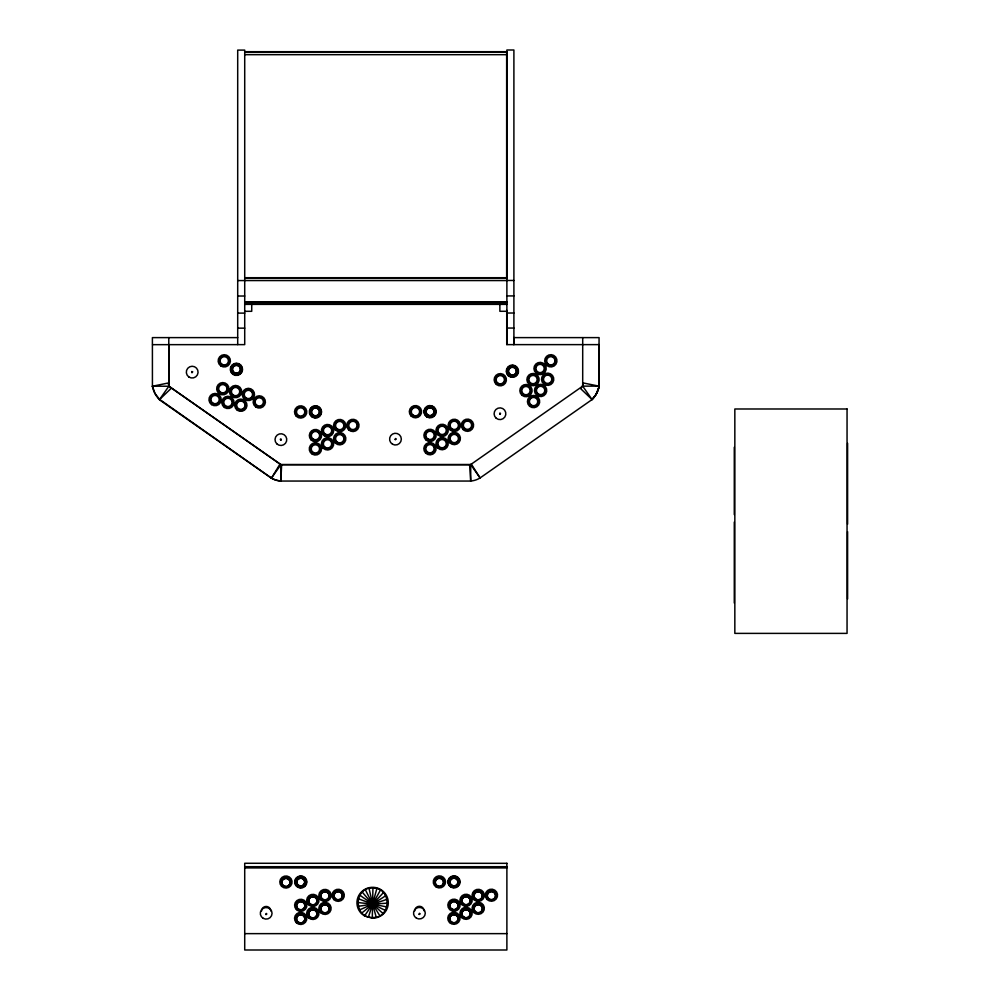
<?xml version="1.0" encoding="UTF-8"?>
<svg xmlns="http://www.w3.org/2000/svg" width="1000" height="1000" viewBox="0 0 1000 1000"><rect width="100%" height="100%" fill="white"/><g stroke="black" fill="none" stroke-linecap="round" stroke-linejoin="round"><path stroke-width="1.5" d="M372.938 888.012L372.3 917.475C353.1 917.9 353.787 886.762 372.938 888.012C392.15 887.588 391.45 918.725 372.3 917.475M271.737 477.65L271.438 478.175A21 21 0 0 0 280.85 481.05L281.637 464.762A4.7 4.7 0 0 1 279.875 464.225L271.438 478.175L159.45 399.762M591.512 399.087L591.95 399.513A25 25 0 0 0 598.9 387.5L599.175 344.625L506.725 344.625L506.725 310.325M280.725 440.25C279.45 437.075 281.762 442.262 281.062 438.988M395.3 439.738C397.975 437.675 393.4 440.887 395.637 438.475M266 914.663C268.65 912.625 264.113 915.7 266.35 913.413M419.225 914.513C421.912 912.5 417.325 915.638 419.575 913.263M237.7 337.612L152.4 337.612L152.425 386.25A25 25 0 0 0 159.45 399.625L168.837 386.25L280.875 464.7L470.712 464.688L470.712 481.05L280.887 481.05L280.887 464.688L271.438 478.062A21 21 0 0 0 280.9 480.887M470.625 481.05A21.05 21.05 0 0 0 480.062 477.962L592.087 399.55L596 394.513L598.8 387.4L599.075 337.612L513.737 337.612L513.787 344.625M592.087 399.562L592.975 398.638A25 25 0 0 0 599.075 386.163L583.35 382.987L583.175 383.837A8.963 8.963 0 0 1 581.075 387.863L580.475 388.488L592.087 399.562L582.7 386.15L582.7 337.612M159.45 399.625L171.025 388.512L170.425 387.887A8.963 8.963 0 0 1 168.312 383.875L168.137 383.025L152.425 386.25L155 393.438L159.637 399.525M158.537 398.65L271.488 478.1M191.688 372.55C192.25 369.237 191.55 374.762 192.7 371.712M168.9 344.625L168.9 386.15L280.887 464.562L470.712 464.562L582.7 386.15L598.587 386.112M499.75 413.125C499.3 416.388 501.213 411.125 500.2 414.35M152.85 387.463L152.425 386.25M152.562 386.163L168.787 386.25L168.787 337.612M244.9 51.688L506.65 51.688L506.65 277.712L244.9 277.712M244.85 52.337L506.65 52.175M244.85 54.675L506.65 54.675M244.713 278.337L506.887 278.337M506.887 280.462L513.9 280.462M237.7 280.562L506.887 280.562M237.7 296.025L244.713 296.025M506.887 295.925L513.9 295.925M244.713 301.75L506.887 301.875M244.713 302.25L506.887 302.25M244.713 302.838L506.887 302.838M244.713 304.363L506.887 304.363M244.713 311.312L251.725 311.312L251.725 303.663M506.887 311.288L499.875 311.288L499.875 303.637M237.7 313.113L244.713 313.113M506.887 313.012L513.9 313.012M237.7 328.15L244.713 328.15M506.887 328.05L513.9 328.05M152.562 344.663L244.713 344.625L244.713 50.1L237.7 50.1L237.7 344.625M244.713 866.7L506.887 866.7M244.713 867.913L506.887 867.913M244.713 933.637L506.887 933.637M470.712 464.562L480.1 477.962M479.738 477.425L471.362 464.2A4.7 4.7 0 0 1 469.613 464.775L470.65 480.438M847.6 443.237L847.6 524.2M847.6 531.65L847.6 599M734.287 447.262L734.287 514.612M734.287 522.062L734.287 603.025M513.9 344.538L513.9 50L506.887 50L506.887 344.538M376.8 888.6A23.912 1.163 -74 0 1 368.438 916.888M380.375 890.138A23.912 2.15 -59.2 0 1 364.862 915.337M383.425 892.55A23.912 2.988 -44.2 0 1 361.825 912.938M385.737 895.65A23.912 3.625 -29.1 0 1 359.513 909.837M387.15 899.237A23.912 4.025 -14 0 1 358.088 906.25M387.575 903.062A23.912 4.138 1.2 0 1 357.663 902.425M386.987 906.862A23.912 3.975 16.5 0 1 358.263 898.625M385.412 910.387A23.912 3.538 31.6 0 1 359.825 895.1M382.975 913.388A23.912 2.862 46.7 0 1 362.275 892.1M379.825 915.662A23.912 1.988 61.6 0 1 365.425 889.825M376.188 917.05A23.912 0.988 76.4 0 1 369.062 888.438M476.138 912.138A4.175 4.1 0 0 1 475.825 905.238A4.175 4.1 0 0 1 482.325 907.875A4.175 4.1 0 0 1 477.137 912.55M476.125 899.2A4.175 4.1 0 0 1 475.812 892.288A4.175 4.1 0 0 1 482.312 894.938A4.175 4.1 0 0 1 477.125 899.6M414.812 910.812A4.588 4.513 0 0 1 419.4 906.3A4.588 4.513 0 0 1 423.988 910.812M454.988 922.562A4.175 4.1 0 0 1 449.8 917.887A4.175 4.1 0 0 1 456.3 915.238A4.175 4.1 0 0 1 455.988 922.15M285.938 886.413A4.175 4.1 0 0 1 282.162 880.575A4.175 4.1 0 0 1 289.137 879.675A4.175 4.1 0 0 1 287.013 886.275M313.9 917.7A4.175 4.1 0 0 1 308.712 913.025A4.175 4.1 0 0 1 315.212 910.375A4.175 4.1 0 0 1 314.9 917.288M336.1 899.15A4.175 4.1 0 0 1 335.8 892.225A4.175 4.1 0 0 1 342.287 894.875A4.175 4.1 0 0 1 337.113 899.55M301.825 909.575A4.175 4.1 0 0 1 296.637 904.887A4.175 4.1 0 0 1 303.137 902.237A4.175 4.1 0 0 1 302.825 909.163M301.762 922.688A4.175 4.1 0 0 1 296.575 918A4.175 4.1 0 0 1 303.075 915.35A4.175 4.1 0 0 1 302.762 922.275M261.588 910.962A4.588 4.513 0 0 1 266.175 906.45A4.588 4.513 0 0 1 270.763 910.962M313.925 904.638A4.175 4.1 0 0 1 308.738 899.963A4.175 4.1 0 0 1 315.238 897.312A4.175 4.1 0 0 1 314.925 904.237M847.05 408.988L734.837 408.988L734.837 633.387L847.05 633.387L847.05 408.988M506.887 863.325L244.713 863.275L244.713 950L506.887 950L506.887 863.275M372.287 918.175L364.425 915.888L361.3 913.425A15.675 15.438 0 0 1 365.075 889.212A15.675 15.438 0 0 1 387.85 899.062A15.675 15.438 0 0 1 372.287 918.175M296.3 416.287A6.15 6.15 0 0 0 306.588 413.537A6.15 6.15 0 0 0 299.062 406A6.15 6.15 0 0 0 296.3 416.287M297.2 415.4A4.875 4.875 0 0 0 305.363 413.212A4.875 4.875 0 0 0 299.387 407.225A4.875 4.875 0 0 0 297.2 415.4M298.562 415.55A4.175 4.175 0 0 0 304.825 411.95A4.175 4.175 0 0 0 298.562 408.338A4.175 4.175 0 0 0 298.562 415.55M313.375 415.5A4.175 4.175 0 0 0 319.625 411.887A4.175 4.175 0 0 0 313.375 408.275A4.175 4.175 0 0 0 313.375 415.5M312.825 416.45A5.275 5.275 0 0 0 320.737 411.887A5.275 5.275 0 0 0 312.825 407.325A5.275 5.275 0 0 0 312.825 416.45M313.525 415.25A3.887 3.887 0 0 0 319.35 411.887A3.887 3.887 0 0 0 313.525 408.525A3.887 3.887 0 0 0 313.525 415.25M312.6 416.85A5.725 5.725 0 0 0 321.188 411.887A5.725 5.725 0 0 0 312.6 406.925A5.725 5.725 0 0 0 312.6 416.85M312.387 417.212A6.15 6.15 0 0 0 321.613 411.887A6.15 6.15 0 0 0 312.387 406.562A6.15 6.15 0 0 0 312.387 417.212M325.45 447.463A4.175 4.175 0 0 0 331.7 443.85A4.175 4.175 0 0 0 325.45 440.238A4.175 4.175 0 0 0 325.45 447.463M324.087 447.3A4.875 4.875 0 0 0 332.25 445.112A4.875 4.875 0 0 0 326.275 439.137A4.875 4.875 0 0 0 324.087 447.3M323.188 448.2A6.15 6.15 0 0 0 333.475 445.438A6.15 6.15 0 0 0 325.938 437.912A6.15 6.15 0 0 0 323.188 448.2M349.95 428.375A4.175 4.175 0 0 0 356.925 426.5A4.175 4.175 0 0 0 351.825 421.4A4.175 4.175 0 0 0 349.95 428.375M349.45 428.875A4.875 4.875 0 0 0 357.612 426.688A4.875 4.875 0 0 0 351.637 420.712A4.875 4.875 0 0 0 349.45 428.875M348.55 429.775A6.15 6.15 0 0 0 358.837 427.013A6.15 6.15 0 0 0 351.312 419.487A6.15 6.15 0 0 0 348.55 429.775M336.763 441.675A4.175 4.175 0 0 0 343.738 439.812A4.175 4.175 0 0 0 338.638 434.7A4.175 4.175 0 0 0 336.763 441.675M336.262 442.188A4.875 4.875 0 0 0 344.425 440A4.875 4.875 0 0 0 338.45 434.012A4.875 4.875 0 0 0 336.262 442.188M335.363 443.075A6.15 6.15 0 0 0 345.65 440.325A6.15 6.15 0 0 0 338.125 432.788A6.15 6.15 0 0 0 335.363 443.075M337.612 429.175A4.175 4.175 0 0 0 343.862 425.562A4.175 4.175 0 0 0 337.612 421.95A4.175 4.175 0 0 0 337.612 429.175M336.25 429.012A4.875 4.875 0 0 0 344.412 426.825A4.875 4.875 0 0 0 338.438 420.85A4.875 4.875 0 0 0 336.25 429.012M335.35 429.913A6.15 6.15 0 0 0 345.637 427.163A6.15 6.15 0 0 0 338.113 419.625A6.15 6.15 0 0 0 335.35 429.913M313.375 439.2A4.175 4.175 0 0 0 319.625 435.588A4.175 4.175 0 0 0 313.375 431.987A4.175 4.175 0 0 0 313.375 439.2M312.013 439.038A4.875 4.875 0 0 0 320.175 436.85A4.875 4.875 0 0 0 314.2 430.875A4.875 4.875 0 0 0 312.013 439.038M311.112 439.938A6.15 6.15 0 0 0 321.4 437.188A6.15 6.15 0 0 0 313.875 429.65A6.15 6.15 0 0 0 311.112 439.938M313.312 452.512A4.175 4.175 0 0 0 319.562 448.913A4.175 4.175 0 0 0 313.312 445.3A4.175 4.175 0 0 0 313.312 452.512M312.962 453.137A4.875 4.875 0 0 0 320.275 448.913A4.875 4.875 0 0 0 312.962 444.688A4.875 4.875 0 0 0 312.962 453.137M312.325 454.237A6.15 6.15 0 0 0 321.55 448.913A6.15 6.15 0 0 0 312.325 443.587A6.15 6.15 0 0 0 312.325 454.237M276.737 443.775A5.875 5.875 0 0 0 286.562 441.138A5.875 5.875 0 0 0 279.375 433.95A5.875 5.875 0 0 0 276.737 443.775M325.475 434.2A4.175 4.175 0 0 0 331.725 430.588A4.175 4.175 0 0 0 325.475 426.987A4.175 4.175 0 0 0 325.475 434.2M324.113 434.038A4.875 4.875 0 0 0 332.275 431.85A4.875 4.875 0 0 0 326.3 425.875A4.875 4.875 0 0 0 324.113 434.038M324.487 435.913A6.15 6.15 0 0 0 333.7 430.588A6.15 6.15 0 0 0 324.487 425.262A6.15 6.15 0 0 0 324.487 435.913M497.15 383.462A4.875 4.875 0 0 0 505.087 380.575A4.875 4.875 0 0 0 498.612 375.138A4.875 4.875 0 0 0 497.15 383.462M496.337 384.438A6.15 6.15 0 0 0 506.337 380.8A6.15 6.15 0 0 0 498.175 373.95A6.15 6.15 0 0 0 496.337 384.438M497.6 382.925A4.175 4.175 0 0 0 504.387 380.45A4.175 4.175 0 0 0 498.862 375.812A4.175 4.175 0 0 0 497.6 382.925M537.925 393.638A4.175 4.175 0 0 0 544.712 391.175A4.175 4.175 0 0 0 539.175 386.525A4.175 4.175 0 0 0 537.925 393.638M537.463 394.188A4.875 4.875 0 0 0 545.413 391.287A4.875 4.875 0 0 0 538.938 385.863A4.875 4.875 0 0 0 537.463 394.188M536.65 395.15A6.15 6.15 0 0 0 546.663 391.512A6.15 6.15 0 0 0 538.5 384.675A6.15 6.15 0 0 0 536.65 395.15M496.2 418.237A5.875 5.875 0 0 0 505.75 414.762A5.875 5.875 0 0 0 497.962 408.212A5.875 5.875 0 0 0 496.2 418.237M537.4 371.688A4.175 4.175 0 0 0 544.188 369.212A4.175 4.175 0 0 0 538.65 364.575A4.175 4.175 0 0 0 537.4 371.688M536.95 372.225A4.875 4.875 0 0 0 544.888 369.338A4.875 4.875 0 0 0 538.413 363.913A4.875 4.875 0 0 0 536.95 372.225M536.125 373.2A6.15 6.15 0 0 0 546.138 369.562A6.15 6.15 0 0 0 537.975 362.713A6.15 6.15 0 0 0 536.125 373.2M523.3 393.8A4.175 4.175 0 0 0 530.087 391.325A4.175 4.175 0 0 0 524.55 386.688A4.175 4.175 0 0 0 523.3 393.8M522.837 394.35A4.875 4.875 0 0 0 530.788 391.45A4.875 4.875 0 0 0 524.312 386.025A4.875 4.875 0 0 0 522.837 394.35M522.025 395.312A6.15 6.15 0 0 0 532.038 391.675A6.15 6.15 0 0 0 523.875 384.825A6.15 6.15 0 0 0 522.025 395.312M509.7 374.387A4.175 4.175 0 0 0 516.487 371.912A4.175 4.175 0 0 0 510.962 367.275A4.175 4.175 0 0 0 509.7 374.387M508.988 375.225A5.275 5.275 0 0 0 517.575 372.1A5.275 5.275 0 0 0 510.575 366.238A5.275 5.275 0 0 0 508.988 375.225M509.888 374.162A3.887 3.887 0 0 0 516.213 371.863A3.887 3.887 0 0 0 511.05 367.537A3.887 3.887 0 0 0 509.888 374.162M508.7 375.575A5.725 5.725 0 0 0 518.025 372.188A5.725 5.725 0 0 0 510.425 365.812A5.725 5.725 0 0 0 508.7 375.575M508.438 375.9A6.15 6.15 0 0 0 518.438 372.262A6.15 6.15 0 0 0 510.275 365.412A6.15 6.15 0 0 0 508.438 375.9M548.138 364A4.175 4.175 0 0 0 554.925 361.525A4.175 4.175 0 0 0 549.388 356.887A4.175 4.175 0 0 0 548.138 364M547.675 364.538A4.875 4.875 0 0 0 555.625 361.65A4.875 4.875 0 0 0 549.15 356.213A4.875 4.875 0 0 0 547.675 364.538M546.862 365.513A6.15 6.15 0 0 0 556.875 361.875A6.15 6.15 0 0 0 548.713 355.025A6.15 6.15 0 0 0 546.862 365.513M530.337 382.762A4.175 4.175 0 0 0 537.125 380.3A4.175 4.175 0 0 0 531.6 375.65A4.175 4.175 0 0 0 530.337 382.762M529.888 383.312A4.875 4.875 0 0 0 537.825 380.425A4.875 4.875 0 0 0 531.35 374.988A4.875 4.875 0 0 0 529.888 383.312M529.062 384.288A6.15 6.15 0 0 0 539.075 380.637A6.15 6.15 0 0 0 530.913 373.8A6.15 6.15 0 0 0 529.062 384.288M530.887 404.75A4.175 4.175 0 0 0 537.675 402.275A4.175 4.175 0 0 0 532.137 397.638A4.175 4.175 0 0 0 530.887 404.75M530.425 405.288A4.875 4.875 0 0 0 538.375 402.4A4.875 4.875 0 0 0 531.9 396.962A4.875 4.875 0 0 0 530.425 405.288M529.612 406.262A6.15 6.15 0 0 0 539.612 402.612A6.15 6.15 0 0 0 531.462 395.775A6.15 6.15 0 0 0 529.612 406.262M544.963 382.463A4.175 4.175 0 0 0 551.75 379.988A4.175 4.175 0 0 0 546.213 375.35A4.175 4.175 0 0 0 544.963 382.463M544.513 383.013A4.875 4.875 0 0 0 552.45 380.112A4.875 4.875 0 0 0 545.975 374.688A4.875 4.875 0 0 0 544.513 383.013M543.688 383.975A6.15 6.15 0 0 0 553.7 380.337A6.15 6.15 0 0 0 545.538 373.488A6.15 6.15 0 0 0 543.688 383.975M413.363 415.3A4.175 4.175 0 0 0 419.625 411.688A4.175 4.175 0 0 0 413.363 408.075A4.175 4.175 0 0 0 413.363 415.3M411.1 416.037A6.15 6.15 0 0 0 421.388 413.275A6.15 6.15 0 0 0 413.862 405.75A6.15 6.15 0 0 0 411.1 416.037M412 415.138A4.875 4.875 0 0 0 420.163 412.95A4.875 4.875 0 0 0 414.188 406.975A4.875 4.875 0 0 0 412 415.138M427.95 439A4.175 4.175 0 0 0 434.2 435.387A4.175 4.175 0 0 0 427.95 431.775A4.175 4.175 0 0 0 427.95 439M426.587 438.837A4.875 4.875 0 0 0 434.75 436.65A4.875 4.875 0 0 0 428.775 430.675A4.875 4.875 0 0 0 426.587 438.837M425.688 439.738A6.15 6.15 0 0 0 435.975 436.975A6.15 6.15 0 0 0 428.45 429.45A6.15 6.15 0 0 0 425.688 439.738M439.162 446.587A4.175 4.175 0 0 0 446.138 444.725A4.175 4.175 0 0 0 441.025 439.613A4.175 4.175 0 0 0 439.162 446.587M438.663 447.1A4.875 4.875 0 0 0 446.825 444.913A4.875 4.875 0 0 0 440.85 438.938A4.875 4.875 0 0 0 438.663 447.1M437.762 447.987A6.15 6.15 0 0 0 448.05 445.238A6.15 6.15 0 0 0 440.513 437.713A6.15 6.15 0 0 0 437.762 447.987M464.525 428.162A4.175 4.175 0 0 0 471.5 426.3A4.175 4.175 0 0 0 466.4 421.2A4.175 4.175 0 0 0 464.525 428.162M464.025 428.675A4.875 4.875 0 0 0 472.188 426.488A4.875 4.875 0 0 0 466.213 420.513A4.875 4.875 0 0 0 464.025 428.675M463.125 429.562A6.15 6.15 0 0 0 473.413 426.812A6.15 6.15 0 0 0 465.887 419.288A6.15 6.15 0 0 0 463.125 429.562M451.337 441.475A4.175 4.175 0 0 0 458.312 439.6A4.175 4.175 0 0 0 453.212 434.5A4.175 4.175 0 0 0 451.337 441.475M450.838 441.975A4.875 4.875 0 0 0 459 439.787A4.875 4.875 0 0 0 453.025 433.812A4.875 4.875 0 0 0 450.838 441.975M449.938 442.875A6.15 6.15 0 0 0 460.225 440.112A6.15 6.15 0 0 0 452.7 432.587A6.15 6.15 0 0 0 449.938 442.875M452.188 428.975A4.175 4.175 0 0 0 458.438 425.363A4.175 4.175 0 0 0 452.188 421.75A4.175 4.175 0 0 0 452.188 428.975M450.825 428.812A4.875 4.875 0 0 0 458.988 426.625A4.875 4.875 0 0 0 453.013 420.65A4.875 4.875 0 0 0 450.825 428.812M449.925 429.712A6.15 6.15 0 0 0 460.213 426.95A6.15 6.15 0 0 0 452.688 419.425A6.15 6.15 0 0 0 449.925 429.712M392.525 444.225A5.875 5.875 0 0 0 401.337 439.137A5.875 5.875 0 0 0 392.525 434.05A5.875 5.875 0 0 0 392.525 444.225M427.025 451.65A4.175 4.175 0 0 0 434 449.787A4.175 4.175 0 0 0 428.888 444.675A4.175 4.175 0 0 0 427.025 451.65M426.525 452.15A4.875 4.875 0 0 0 434.688 449.963A4.875 4.875 0 0 0 428.713 443.988A4.875 4.875 0 0 0 426.525 452.15M425.625 453.05A6.15 6.15 0 0 0 435.913 450.3A6.15 6.15 0 0 0 428.387 442.762A6.15 6.15 0 0 0 425.625 453.05M439.188 433.338A4.175 4.175 0 0 0 446.163 431.463A4.175 4.175 0 0 0 441.05 426.362A4.175 4.175 0 0 0 439.188 433.338M438.688 433.837A4.875 4.875 0 0 0 446.85 431.65A4.875 4.875 0 0 0 440.875 425.675A4.875 4.875 0 0 0 438.688 433.837M437.788 434.738A6.15 6.15 0 0 0 448.075 431.975A6.15 6.15 0 0 0 440.538 424.45A6.15 6.15 0 0 0 437.788 434.738M427.95 415.3A4.175 4.175 0 0 0 434.2 411.688A4.175 4.175 0 0 0 427.95 408.075A4.175 4.175 0 0 0 427.95 415.3M427.4 416.25A5.275 5.275 0 0 0 435.312 411.688A5.275 5.275 0 0 0 427.4 407.113A5.275 5.275 0 0 0 427.4 416.25M428.088 415.05A3.887 3.887 0 0 0 433.925 411.688A3.887 3.887 0 0 0 428.088 408.325A3.887 3.887 0 0 0 428.088 415.05M427.175 416.65A5.725 5.725 0 0 0 435.763 411.688A5.725 5.725 0 0 0 427.175 406.725A5.725 5.725 0 0 0 427.175 416.65M426.962 417.013A6.15 6.15 0 0 0 436.188 411.688A6.15 6.15 0 0 0 426.962 406.362A6.15 6.15 0 0 0 426.962 417.013M188.812 376.938A5.875 5.875 0 0 0 198.05 372.65A5.875 5.875 0 0 0 189.725 366.8A5.875 5.875 0 0 0 188.812 376.938M221.887 364.263A4.175 4.175 0 0 0 228.438 361.225A4.175 4.175 0 0 0 222.525 357.062A4.175 4.175 0 0 0 221.887 364.263M221.475 364.837A4.875 4.875 0 0 0 229.137 361.287A4.875 4.875 0 0 0 222.225 356.425A4.875 4.875 0 0 0 221.475 364.837M220.75 365.875A6.15 6.15 0 0 0 230.4 361.4A6.15 6.15 0 0 0 221.688 355.275A6.15 6.15 0 0 0 220.75 365.875M220.4 392.125A4.175 4.175 0 0 0 226.95 389.087A4.175 4.175 0 0 0 221.038 384.938A4.175 4.175 0 0 0 220.4 392.125M219.988 392.7A4.875 4.875 0 0 0 227.662 389.15A4.875 4.875 0 0 0 220.738 384.288A4.875 4.875 0 0 0 219.988 392.7M219.262 393.738A6.15 6.15 0 0 0 228.925 389.263A6.15 6.15 0 0 0 220.212 383.137A6.15 6.15 0 0 0 219.262 393.738M256.875 405.337A4.175 4.175 0 0 0 263.425 402.3A4.175 4.175 0 0 0 257.525 398.137A4.175 4.175 0 0 0 256.875 405.337M256.475 405.913A4.875 4.875 0 0 0 264.137 402.362A4.875 4.875 0 0 0 257.225 397.5A4.875 4.875 0 0 0 256.475 405.913M255.738 406.95A6.15 6.15 0 0 0 265.4 402.475A6.15 6.15 0 0 0 256.688 396.35A6.15 6.15 0 0 0 255.738 406.95M212.688 402.987A4.175 4.175 0 0 0 219.237 399.938A4.175 4.175 0 0 0 213.337 395.788A4.175 4.175 0 0 0 212.688 402.987M212.288 403.562A4.875 4.875 0 0 0 219.95 400A4.875 4.875 0 0 0 213.038 395.15A4.875 4.875 0 0 0 212.288 403.562M211.55 404.6A6.15 6.15 0 0 0 221.213 400.112A6.15 6.15 0 0 0 212.5 394A6.15 6.15 0 0 0 211.55 404.6M234.025 372.725A4.175 4.175 0 0 0 240.575 369.688A4.175 4.175 0 0 0 234.675 365.538A4.175 4.175 0 0 0 234.025 372.725M233.4 373.638A5.275 5.275 0 0 0 241.675 369.787A5.275 5.275 0 0 0 234.213 364.538A5.275 5.275 0 0 0 233.4 373.638M234.188 372.5A3.887 3.887 0 0 0 240.3 369.663A3.887 3.887 0 0 0 234.788 365.8A3.887 3.887 0 0 0 234.188 372.5M233.137 374.012A5.725 5.725 0 0 0 242.138 369.825A5.725 5.725 0 0 0 234.013 364.125A5.725 5.725 0 0 0 233.137 374.012M232.887 374.35A6.15 6.15 0 0 0 242.55 369.862A6.15 6.15 0 0 0 233.837 363.75A6.15 6.15 0 0 0 232.887 374.35M246 397.863A4.175 4.175 0 0 0 252.55 394.812A4.175 4.175 0 0 0 246.637 390.662A4.175 4.175 0 0 0 246 397.863M245.588 398.438A4.875 4.875 0 0 0 253.25 394.875A4.875 4.875 0 0 0 246.337 390.025A4.875 4.875 0 0 0 245.588 398.438M244.862 399.475A6.15 6.15 0 0 0 254.513 394.988A6.15 6.15 0 0 0 245.8 388.875A6.15 6.15 0 0 0 244.862 399.475M225.525 405.825A4.175 4.175 0 0 0 232.075 402.788A4.175 4.175 0 0 0 226.175 398.625A4.175 4.175 0 0 0 225.525 405.825M225.125 406.4A4.875 4.875 0 0 0 232.787 402.85A4.875 4.875 0 0 0 225.875 397.987A4.875 4.875 0 0 0 225.125 406.4M224.387 407.438A6.15 6.15 0 0 0 234.05 402.962A6.15 6.15 0 0 0 225.338 396.838A6.15 6.15 0 0 0 224.387 407.438M233.175 394.988A4.175 4.175 0 0 0 239.725 391.95A4.175 4.175 0 0 0 233.812 387.8A4.175 4.175 0 0 0 233.175 394.988M232.763 395.575A4.875 4.875 0 0 0 240.425 392.013A4.875 4.875 0 0 0 233.512 387.15A4.875 4.875 0 0 0 232.763 395.575M232.037 396.613A6.15 6.15 0 0 0 241.688 392.125A6.15 6.15 0 0 0 232.987 386A6.15 6.15 0 0 0 232.037 396.613M238.438 408.638A4.175 4.175 0 0 0 244.988 405.6A4.175 4.175 0 0 0 239.075 401.45A4.175 4.175 0 0 0 238.438 408.638M238.025 409.212A4.875 4.875 0 0 0 245.688 405.662A4.875 4.875 0 0 0 238.775 400.8A4.875 4.875 0 0 0 238.025 409.212M237.3 410.25A6.15 6.15 0 0 0 246.95 405.775A6.15 6.15 0 0 0 238.25 399.65A6.15 6.15 0 0 0 237.3 410.25M436.438 885.362A4.175 4.1 0 0 0 443.413 883.525A4.175 4.1 0 0 0 438.312 878.5A4.175 4.1 0 0 0 436.438 885.362M436.438 885.1A4.175 4.1 0 0 0 443.413 883.263A4.175 4.1 0 0 0 438.312 878.238A4.175 4.1 0 0 0 436.438 885.1M436.312 887.125A6.15 6.05 0 0 0 445.538 881.888A6.15 6.05 0 0 0 436.312 876.663A6.15 6.05 0 0 0 436.312 887.125M435.938 885.6A4.875 4.8 0 0 0 444.1 883.45A4.875 4.8 0 0 0 438.125 877.562A4.875 4.8 0 0 0 435.938 885.6M451.887 909.05A4.175 4.1 0 0 0 458.137 905.5A4.175 4.1 0 0 0 451.887 901.95A4.175 4.1 0 0 0 451.887 909.05M451.887 909.312A4.175 4.1 0 0 0 458.137 905.763A4.175 4.1 0 0 0 451.887 902.212A4.175 4.1 0 0 0 451.887 909.312M450.525 908.9A4.875 4.8 0 0 0 458.688 906.75A4.875 4.8 0 0 0 452.713 900.875A4.875 4.8 0 0 0 450.525 908.9M449.625 909.475A6.15 6.05 0 0 0 459.913 906.762A6.15 6.05 0 0 0 452.375 899.362A6.15 6.05 0 0 0 449.625 909.475M463.963 917.175A4.175 4.1 0 0 0 470.213 913.625A4.175 4.1 0 0 0 463.963 910.075A4.175 4.1 0 0 0 463.963 917.175M463.1 916.775A4.175 4.1 0 0 0 470.075 914.938A4.175 4.1 0 0 0 464.963 909.925A4.175 4.1 0 0 0 463.1 916.775M462.587 917.013A4.875 4.8 0 0 0 470.763 914.862A4.875 4.8 0 0 0 464.775 908.988A4.875 4.8 0 0 0 462.587 917.013M461.7 917.588A6.15 6.05 0 0 0 471.987 914.875A6.15 6.05 0 0 0 464.45 907.475A6.15 6.05 0 0 0 461.7 917.588M488.462 898.413A4.175 4.1 0 0 0 495.438 896.575A4.175 4.1 0 0 0 490.337 891.55A4.175 4.1 0 0 0 488.462 898.413M489.325 899.312A4.175 4.1 0 0 0 495.575 895.763A4.175 4.1 0 0 0 489.325 892.212A4.175 4.1 0 0 0 489.325 899.312M487.962 898.9A4.875 4.8 0 0 0 496.125 896.75A4.875 4.8 0 0 0 490.15 890.875A4.875 4.8 0 0 0 487.962 898.9M487.062 899.475A6.15 6.05 0 0 0 497.35 896.762A6.15 6.05 0 0 0 489.825 889.362A6.15 6.05 0 0 0 487.062 899.475M475.275 911.75A4.175 4.1 0 0 0 482.25 909.912A4.175 4.1 0 0 0 477.137 904.887A4.175 4.1 0 0 0 475.275 911.75M474.775 911.988A4.875 4.8 0 0 0 482.938 909.837A4.875 4.8 0 0 0 476.962 903.962A4.875 4.8 0 0 0 474.775 911.988M473.875 912.562A6.15 6.05 0 0 0 484.162 909.85A6.15 6.05 0 0 0 476.625 902.45A6.15 6.05 0 0 0 473.875 912.562M476.125 899.45A4.175 4.1 0 0 0 482.375 895.9A4.175 4.1 0 0 0 476.125 892.35A4.175 4.1 0 0 0 476.125 899.45M474.762 899.038A4.875 4.8 0 0 0 482.925 896.888A4.875 4.8 0 0 0 476.95 891.012A4.875 4.8 0 0 0 474.762 899.038M473.862 899.613A6.15 6.05 0 0 0 484.15 896.9A6.15 6.05 0 0 0 476.613 889.5A6.15 6.05 0 0 0 473.862 899.613M416.463 918.188A5.875 5.787 0 0 0 425.275 913.175A5.875 5.787 0 0 0 416.463 908.162A5.875 5.787 0 0 0 416.463 918.188M451.825 922.4A4.175 4.1 0 0 0 458.075 918.85A4.175 4.1 0 0 0 451.825 915.3A4.175 4.1 0 0 0 451.825 922.4M450.462 921.988A4.875 4.8 0 0 0 458.625 919.837A4.875 4.8 0 0 0 452.65 913.962A4.875 4.8 0 0 0 450.462 921.988M449.562 922.562A6.15 6.05 0 0 0 459.85 919.85A6.15 6.05 0 0 0 452.312 912.45A6.15 6.05 0 0 0 449.562 922.562M463.125 903.487A4.175 4.1 0 0 0 470.1 901.65A4.175 4.1 0 0 0 464.988 896.625A4.175 4.1 0 0 0 463.125 903.487M463.125 903.737A4.175 4.1 0 0 0 470.1 901.9A4.175 4.1 0 0 0 464.988 896.888A4.175 4.1 0 0 0 463.125 903.737M462.612 903.975A4.875 4.8 0 0 0 470.788 901.825A4.875 4.8 0 0 0 464.8 895.95A4.875 4.8 0 0 0 462.612 903.975M461.725 904.55A6.15 6.05 0 0 0 472 901.838A6.15 6.05 0 0 0 464.475 894.438A6.15 6.05 0 0 0 461.725 904.55M451.887 885.65A4.175 4.1 0 0 0 458.137 882.1A4.175 4.1 0 0 0 451.887 878.55A4.175 4.1 0 0 0 451.887 885.65M451.337 886.375A5.275 5.188 0 0 0 459.25 881.888A5.275 5.188 0 0 0 451.337 877.4A5.275 5.188 0 0 0 451.337 886.375M452.025 885.35A3.887 3.825 0 0 0 457.85 882.05A3.887 3.825 0 0 0 452.025 878.737A3.887 3.825 0 0 0 452.025 885.35M451.112 886.762A5.725 5.637 0 0 0 459.7 881.888A5.725 5.637 0 0 0 451.112 877.013A5.725 5.637 0 0 0 451.112 886.762M450.9 887.125A6.15 6.05 0 0 0 460.112 881.888A6.15 6.05 0 0 0 450.9 876.65A6.15 6.05 0 0 0 450.9 887.125M281.588 886.3A6.15 6.05 0 0 0 291.875 883.587A6.15 6.05 0 0 0 284.35 876.175A6.15 6.05 0 0 0 281.588 886.3M282.488 885.713A4.875 4.8 0 0 0 290.65 883.55A4.875 4.8 0 0 0 284.675 877.675A4.875 4.8 0 0 0 282.488 885.713M282.987 885.462A4.175 4.1 0 0 0 289.962 883.612A4.175 4.1 0 0 0 284.862 878.587A4.175 4.1 0 0 0 282.987 885.462M298.663 885.675A4.175 4.1 0 0 0 304.913 882.113A4.175 4.1 0 0 0 298.663 878.562A4.175 4.1 0 0 0 298.663 885.675M298.663 885.725A4.175 4.1 0 0 0 304.913 882.163A4.175 4.1 0 0 0 298.663 878.612A4.175 4.1 0 0 0 298.663 885.725M298.113 886.462A5.275 5.2 0 0 0 306.025 881.963A5.275 5.2 0 0 0 298.113 877.463A5.275 5.2 0 0 0 298.113 886.462M298.8 885.425A3.887 3.825 0 0 0 304.637 882.113A3.887 3.825 0 0 0 298.8 878.8A3.887 3.825 0 0 0 298.8 885.425M297.887 886.85A5.725 5.637 0 0 0 306.475 881.963A5.725 5.637 0 0 0 297.887 877.075A5.725 5.637 0 0 0 297.887 886.85M297.675 887.212A6.15 6.05 0 0 0 306.9 881.963A6.15 6.05 0 0 0 297.675 876.725A6.15 6.05 0 0 0 297.675 887.212M309.875 916.888A4.175 4.1 0 0 0 316.85 915.037A4.175 4.1 0 0 0 311.737 910.013A4.175 4.1 0 0 0 309.875 916.888M309.375 917.138A4.875 4.8 0 0 0 317.538 914.975A4.875 4.8 0 0 0 311.562 909.087A4.875 4.8 0 0 0 309.375 917.138M308.475 917.725A6.15 6.05 0 0 0 318.762 915.013A6.15 6.05 0 0 0 311.225 907.588A6.15 6.05 0 0 0 308.475 917.725M335.238 898.737A4.175 4.1 0 0 0 342.212 896.9A4.175 4.1 0 0 0 337.113 891.862A4.175 4.1 0 0 0 335.238 898.737M334.738 898.988A4.875 4.8 0 0 0 342.9 896.838A4.875 4.8 0 0 0 336.925 890.95A4.875 4.8 0 0 0 334.738 898.988M333.837 899.575A6.15 6.05 0 0 0 344.125 896.862A6.15 6.05 0 0 0 336.6 889.45A6.15 6.05 0 0 0 333.837 899.575M322.05 911.6A4.175 4.1 0 0 0 329.025 909.762A4.175 4.1 0 0 0 323.913 904.725A4.175 4.1 0 0 0 322.05 911.6M322.05 911.838A4.175 4.1 0 0 0 329.025 910A4.175 4.1 0 0 0 323.913 904.975A4.175 4.1 0 0 0 322.05 911.838M321.55 912.087A4.875 4.8 0 0 0 329.712 909.938A4.875 4.8 0 0 0 323.738 904.05A4.875 4.8 0 0 0 321.55 912.087M320.65 912.688A6.15 6.05 0 0 0 330.938 909.963A6.15 6.05 0 0 0 323.4 902.55A6.15 6.05 0 0 0 320.65 912.688M322.038 898.625A4.175 4.1 0 0 0 329.012 896.787A4.175 4.1 0 0 0 323.9 891.762A4.175 4.1 0 0 0 322.038 898.625M322.038 898.875A4.175 4.1 0 0 0 329.012 897.038A4.175 4.1 0 0 0 323.9 892A4.175 4.1 0 0 0 322.038 898.875M321.538 899.125A4.875 4.8 0 0 0 329.7 896.975A4.875 4.8 0 0 0 323.725 891.087A4.875 4.8 0 0 0 321.538 899.125M320.637 899.712A6.15 6.05 0 0 0 330.925 897A6.15 6.05 0 0 0 323.387 889.587A6.15 6.05 0 0 0 320.637 899.712M297.8 908.75A4.175 4.1 0 0 0 304.775 906.912A4.175 4.1 0 0 0 299.662 901.875A4.175 4.1 0 0 0 297.8 908.75M297.3 909A4.875 4.8 0 0 0 305.462 906.85A4.875 4.8 0 0 0 299.488 900.962A4.875 4.8 0 0 0 297.3 909M296.4 909.587A6.15 6.05 0 0 0 306.688 906.875A6.15 6.05 0 0 0 299.15 899.463A6.15 6.05 0 0 0 296.4 909.587M297.738 921.862A4.175 4.1 0 0 0 304.713 920.025A4.175 4.1 0 0 0 299.6 915A4.175 4.1 0 0 0 297.738 921.862M297.238 922.113A4.875 4.8 0 0 0 305.4 919.963A4.875 4.8 0 0 0 299.425 914.075A4.875 4.8 0 0 0 297.238 922.113M296.337 922.712A6.15 6.05 0 0 0 306.625 919.987A6.15 6.05 0 0 0 299.088 912.575A6.15 6.05 0 0 0 296.337 922.712M263.238 918.337A5.875 5.787 0 0 0 272.05 913.325A5.875 5.787 0 0 0 263.238 908.312A5.875 5.787 0 0 0 263.238 918.337M310.763 904.475A4.175 4.1 0 0 0 317.013 900.925A4.175 4.1 0 0 0 310.763 897.362A4.175 4.1 0 0 0 310.763 904.475M310.4 904.837A4.875 4.8 0 0 0 317.725 900.675A4.875 4.8 0 0 0 310.4 896.513A4.875 4.8 0 0 0 310.4 904.837M308.5 904.663A6.15 6.05 0 0 0 318.788 901.95A6.15 6.05 0 0 0 311.25 894.538A6.15 6.05 0 0 0 308.5 904.663"/></g></svg>
